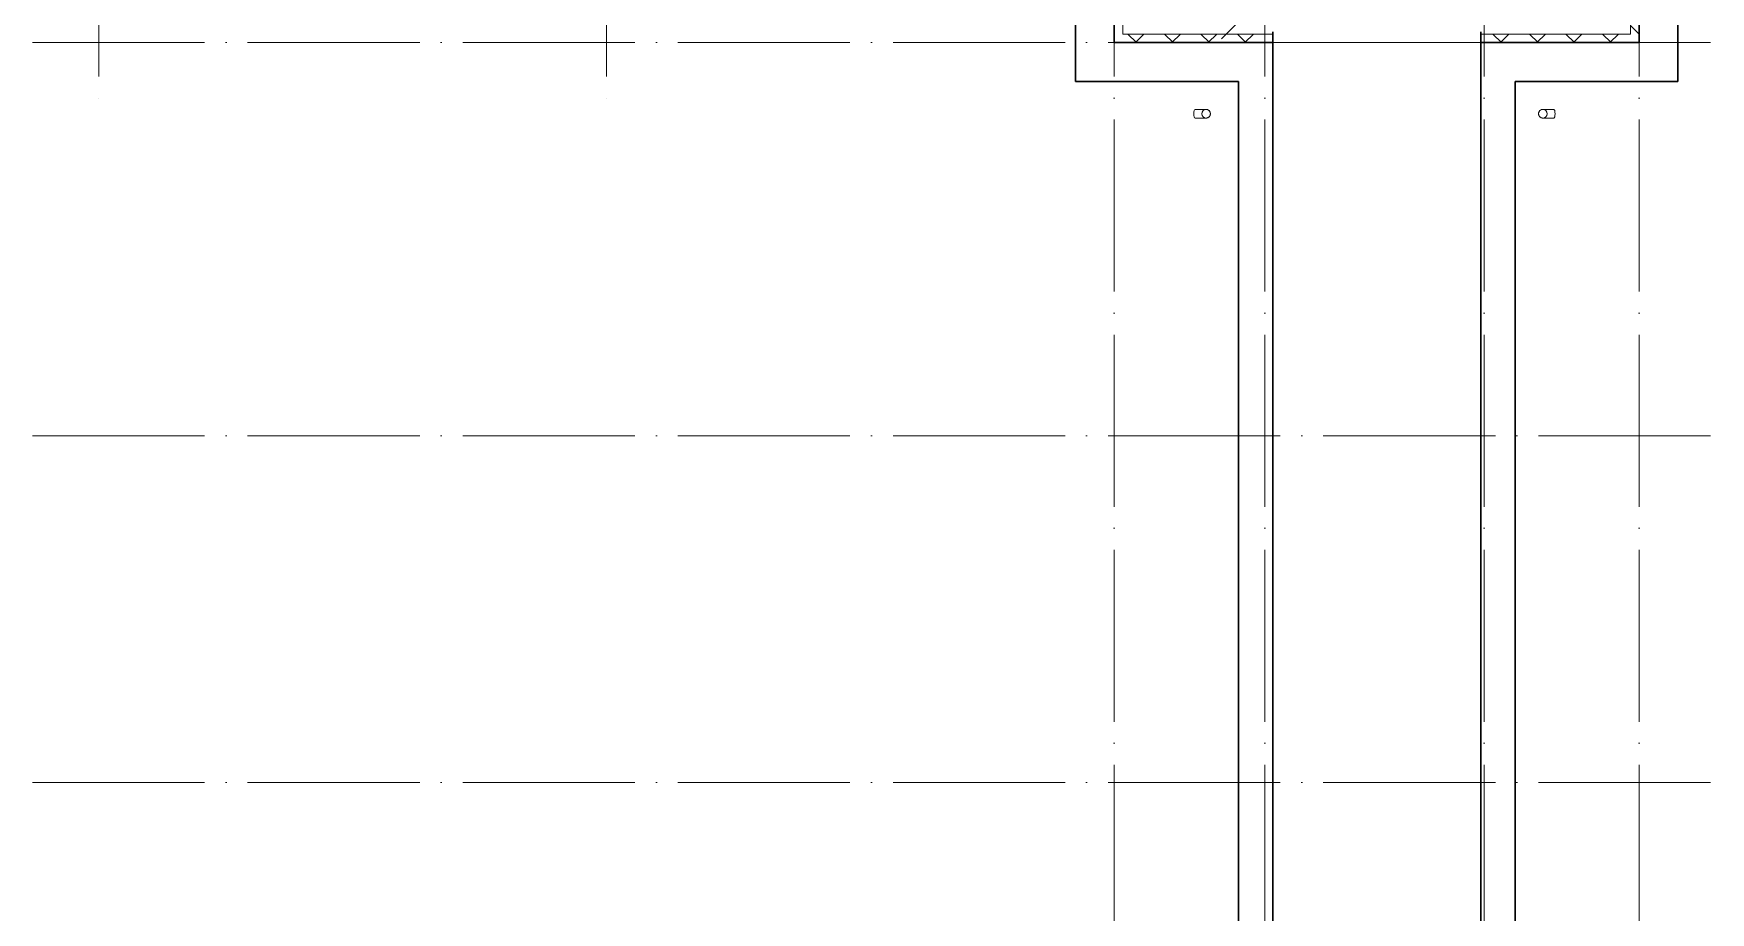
# Model space of a CAD drawing. Header units: millimetres. Extents: x -325553 to 627452, y -28539 to 738858.
# Drawn here: x -220679 to -201190, y 633460 to 643679 of the extents above; entities that cross this region are included whole.
import ezdxf

# ---------------------------------------------------------------- set-up
doc = ezdxf.new("R2010")
doc.units = ezdxf.units.MM
doc.linetypes.add('ADSK_Линия сетки', pattern=[25, 20, -2.5, 0, -2.5])
for name, color, linetype, lineweight in [('Provodka', 151, 'Continuous', 30), ('Обобщенные модели', 252, 'Continuous', 18), ('Оси', 252, 'Continuous', 9), ('Стены наружные', 7, 'Continuous', 18), ('Стены штриховка', 7, 'Continuous', 9)]:
    doc.layers.add(name, color=color, linetype=linetype, lineweight=lineweight)

# ---------------------------------------------------------------- blocks, each defined once
blk = doc.blocks.new('подвал')
at = {"layer": 'Обобщенные модели', "color": 251, "true_color": 0x636466}
for p, q in [((-206335, 10086), (-206376, 10086)), ((-206376, 9986), (-206335, 9986)), ((-202208, 10086), (-202249, 10086)), ((-202249, 9986), (-202208, 9986))]:
    blk.add_line(p, q, dxfattribs=at)
at = {"layer": 'Обобщенные модели', "color": 251, "true_color": 0x636466, "flags": 128}
for points in [[(-206335, 10086), (-206331, 10086), (-206326, 10086), (-206321, 10086), (-206317, 10086), (-206312, 10086), (-206308, 10086), (-206304, 10086), (-206300, 10086), (-206296, 10086), (-206292, 10086), (-206288, 10086), (-206285, 10086), (-206281, 10086), (-206278, 10086), (-206275, 10086), (-206272, 10086), (-206269, 10086), (-206267, 10086), (-206264, 10086), (-206262, 10086), (-206260, 10086), (-206258, 10086), (-206256, 10086), (-206254, 10086), (-206253, 10086), (-206252, 10086), (-206251, 10086), (-206250, 10086), (-206250, 10086), (-206249, 10086), (-206249, 10086), (-206249, 10086)], [(-206249, 9986), (-206249, 9986), (-206249, 9986), (-206250, 9986), (-206251, 9986), (-206251, 9986), (-206253, 9986), (-206254, 9986), (-206255, 9986), (-206257, 9986), (-206259, 9986), (-206261, 9986), (-206263, 9986), (-206265, 9986), (-206268, 9986), (-206271, 9986), (-206274, 9986), (-206277, 9986), (-206280, 9986), (-206283, 9986), (-206287, 9986), (-206291, 9986), (-206294, 9986), (-206298, 9986), (-206302, 9986), (-206306, 9986), (-206311, 9986), (-206315, 9986), (-206319, 9986), (-206324, 9986), (-206329, 9986), (-206333, 9986), (-206335, 9986)], [(-206249, 10086), (-206247, 10086), (-206245, 10086), (-206243, 10086), (-206241, 10085), (-206239, 10085), (-206237, 10084), (-206235, 10084), (-206233, 10083), (-206231, 10083), (-206229, 10082), (-206228, 10081), (-206226, 10080), (-206224, 10079), (-206222, 10078), (-206221, 10077), (-206219, 10076), (-206218, 10075), (-206216, 10073), (-206215, 10072), (-206213, 10071), (-206212, 10069), (-206210, 10068), (-206209, 10066), (-206208, 10065), (-206207, 10063), (-206206, 10061), (-206205, 10059), (-206204, 10058), (-206203, 10056), (-206202, 10054), (-206202, 10052), (-206201, 10050), (-206201, 10048), (-206200, 10046), (-206200, 10044), (-206199, 10042), (-206199, 10040), (-206199, 10038), (-206199, 10036), (-206199, 10036)], [(-206199, 10036), (-206199, 10034), (-206199, 10032), (-206199, 10030), (-206200, 10028), (-206200, 10026), (-206200, 10024), (-206201, 10022), (-206201, 10020), (-206202, 10018), (-206203, 10016), (-206204, 10015), (-206205, 10013), (-206206, 10011), (-206207, 10009), (-206208, 10008), (-206209, 10006), (-206210, 10004), (-206211, 10003), (-206213, 10001), (-206214, 10000), (-206216, 9999), (-206217, 9997), (-206219, 9996), (-206220, 9995), (-206222, 9994), (-206224, 9993), (-206225, 9992), (-206227, 9991), (-206229, 9990), (-206231, 9989), (-206233, 9989), (-206235, 9988), (-206237, 9987), (-206238, 9987), (-206240, 9987), (-206242, 9986), (-206244, 9986), (-206246, 9986), (-206248, 9986), (-206249, 9986)], [(-202385, 10036), (-202385, 10038), (-202385, 10040), (-202385, 10042), (-202384, 10044), (-202384, 10046), (-202384, 10048), (-202383, 10050), (-202382, 10052), (-202382, 10054), (-202381, 10055), (-202380, 10057), (-202379, 10059), (-202378, 10061), (-202377, 10062), (-202376, 10064), (-202375, 10066), (-202374, 10067), (-202373, 10069), (-202371, 10070), (-202370, 10072), (-202368, 10073), (-202367, 10074), (-202365, 10076), (-202364, 10077), (-202362, 10078), (-202360, 10079), (-202359, 10080), (-202357, 10081), (-202355, 10082), (-202353, 10083), (-202351, 10083), (-202349, 10084), (-202347, 10084), (-202345, 10085), (-202343, 10085), (-202341, 10085), (-202339, 10086), (-202337, 10086), (-202335, 10086), (-202335, 10086)], [(-202335, 9986), (-202337, 9986), (-202339, 9986), (-202341, 9986), (-202343, 9987), (-202345, 9987), (-202347, 9987), (-202349, 9988), (-202351, 9988), (-202353, 9989), (-202354, 9990), (-202356, 9991), (-202358, 9992), (-202360, 9993), (-202362, 9994), (-202363, 9995), (-202365, 9996), (-202366, 9997), (-202368, 9998), (-202369, 10000), (-202371, 10001), (-202372, 10003), (-202373, 10004), (-202375, 10006), (-202376, 10007), (-202377, 10009), (-202378, 10011), (-202379, 10012), (-202380, 10014), (-202381, 10016), (-202382, 10018), (-202382, 10020), (-202383, 10022), (-202383, 10023), (-202384, 10025), (-202384, 10027), (-202385, 10029), (-202385, 10031), (-202385, 10033), (-202385, 10035), (-202385, 10036)], [(-202335, 10086), (-202335, 10086), (-202335, 10086), (-202334, 10086), (-202333, 10086), (-202332, 10086), (-202331, 10086), (-202330, 10086), (-202329, 10086), (-202327, 10086), (-202325, 10086), (-202323, 10086), (-202321, 10086), (-202318, 10086), (-202316, 10086), (-202313, 10086), (-202310, 10086), (-202307, 10086), (-202304, 10086), (-202301, 10086), (-202297, 10086), (-202293, 10086), (-202290, 10086), (-202286, 10086), (-202282, 10086), (-202277, 10086), (-202273, 10086), (-202269, 10086), (-202264, 10086), (-202260, 10086), (-202255, 10086), (-202251, 10086), (-202249, 10086)], [(-202249, 9986), (-202253, 9986), (-202258, 9986), (-202263, 9986), (-202267, 9986), (-202271, 9986), (-202276, 9986), (-202280, 9986), (-202284, 9986), (-202288, 9986), (-202292, 9986), (-202296, 9986), (-202299, 9986), (-202303, 9986), (-202306, 9986), (-202309, 9986), (-202312, 9986), (-202315, 9986), (-202317, 9986), (-202320, 9986), (-202322, 9986), (-202324, 9986), (-202326, 9986), (-202328, 9986), (-202329, 9986), (-202331, 9986), (-202332, 9986), (-202333, 9986), (-202334, 9986), (-202334, 9986), (-202335, 9986), (-202335, 9986), (-202335, 9986)]]:
    blk.add_lwpolyline(points, dxfattribs=at)
at = {"layer": 'Обобщенные модели', "color": 251, "true_color": 0x636466}
for centre, start, end in [((-206249, 10036), 0, 180), ((-206249, 10036), 180, 0), ((-202335, 10036), 0, 180), ((-202335, 10036), 180, 0)]:
    blk.add_arc(centre, 50, start, end, dxfattribs=at)
for centre, major_axis, start_param, end_param in [((-206376, 10036), (0, -50), 3.141593, 4.712389), ((-206376, 10036), (0, -50), 4.712389, 6.283185), ((-202208, 10036), (0, 50), 4.712389, 6.283185), ((-202208, 10036), (0, 50), 3.141593, 4.712389)]:
    blk.add_ellipse(centre, major_axis=major_axis, ratio=0.309017, start_param=start_param, end_param=end_param, dxfattribs=at)
at = {"layer": 'Оси', "color": 251, "linetype": 'ADSK_Линия сетки', "ltscale": 100, "true_color": 0x636466}
for p, q in [((-219117, 29968), (-219117, 10062)), ((-213217, 29968), (-213217, 10062)), ((-207317, 29968), (-207317, -28468)), ((-205567, 29968), (-205567, -28468)), ((-203017, 29968), (-203017, -28468)), ((-201217, 29968), (-201217, -28468)), ((-200387, 10862), (-244528, 10862)), ((-200387, 6292), (-244528, 6292)), ((-200387, 2262), (-244528, 2262))]:
    blk.add_line(p, q, dxfattribs=at)
at = {"layer": 'Стены наружные', "color": 251, "lineweight": 30, "true_color": 0x636466}
for p, q in [((-201217, 17667), (-201217, 10862)), ((-207317, 10862), (-207317, 14562)), ((-207767, 14112), (-207767, 10412)), ((-200767, 10412), (-200767, 14112)), ((-205472, -5788), (-205472, 10987)), ((-203057, 10987), (-203057, -5788)), ((-205472, 10862), (-207317, 10862)), ((-201217, 10862), (-203057, 10862)), ((-207767, 10412), (-205872, 10412)), ((-205872, 10412), (-205872, -5788)), ((-202657, 10412), (-200767, 10412)), ((-202657, -788), (-202657, 10412))]:
    blk.add_line(p, q, dxfattribs=at)
at = {"layer": 'Стены наружные', "color": 251, "linetype": 'Continuous', "lineweight": 9, "true_color": 0x636466}
for p, q in [((-207057, 10862), (-207157, 10962)), ((-207057, 10862), (-207157, 10962)), ((-207071, 10862), (-206971, 10962)), ((-207071, 10862), (-206971, 10962)), ((-206633, 10862), (-206733, 10962)), ((-206633, 10862), (-206733, 10962)), ((-206647, 10862), (-206547, 10962)), ((-206647, 10862), (-206547, 10962)), ((-206209, 10862), (-206309, 10962)), ((-206209, 10862), (-206309, 10962)), ((-206223, 10862), (-206123, 10962)), ((-206223, 10862), (-206123, 10962)), ((-205785, 10862), (-205885, 10962)), ((-205785, 10862), (-205885, 10962)), ((-205799, 10862), (-205699, 10962)), ((-205799, 10862), (-205699, 10962)), ((-202815, 10862), (-202915, 10962)), ((-202815, 10862), (-202915, 10962)), ((-202829, 10862), (-202729, 10962)), ((-202829, 10862), (-202729, 10962)), ((-202391, 10862), (-202491, 10962)), ((-202391, 10862), (-202491, 10962)), ((-202405, 10862), (-202305, 10962)), ((-202405, 10862), (-202305, 10962)), ((-201966, 10862), (-202066, 10962)), ((-201966, 10862), (-202066, 10962)), ((-201980, 10862), (-201880, 10962)), ((-201980, 10862), (-201880, 10962)), ((-201542, 10862), (-201642, 10962)), ((-201542, 10862), (-201642, 10962)), ((-201556, 10862), (-201456, 10962)), ((-201556, 10862), (-201456, 10962)), ((-201217, 10961), (-201317, 11061)), ((-201217, 10961), (-201317, 11061))]:
    blk.add_line(p, q, dxfattribs=at)
at = {"layer": 'Стены наружные', "color": 251, "true_color": 0x636466}
blk.add_line((-203057, 10862), (-205472, 10862), dxfattribs=at)
at = {"layer": 'Стены штриховка', "color": 251, "true_color": 0x636466}
for p, q in [((-207217, 10962), (-207217, 19052)), ((-201317, 17667), (-201317, 10962)), ((-207217, 10962), (-205472, 10962)), ((-203057, 10962), (-201317, 10962))]:
    blk.add_line(p, q, dxfattribs=at)
blk = doc.blocks.new('*U995')
at = {"layer": 'Provodka'}
h = blk.add_hatch(color=256, dxfattribs=at)
h.paths.add_polyline_path([(150, 0, 0.198912), (106, 106), (0, 0), (-75, -130, 0.57735)])
h.paths.add_polyline_path([(0, 0), (-106, -106, 0.065543), (-75, -130)])
h.paths.add_polyline_path([(0, 0), (-130, -75, 0.065543), (-106, -106)])
h.paths.add_polyline_path([(106, 106, 0.668179), (-150, 0, 0.131652), (-130, -75), (0, 0)])
at = {"layer": 'Provodka', "color": 1}
for p, q in [((0, 0), (460, 460)), ((460, 460), (230, 327)), ((460, 460), (327, 230)), ((-460, -460), (0, 0)), ((0, 0), (-229, -132)), ((0, 0), (-132, -229))]:
    blk.add_line(p, q, dxfattribs=at)
at = {"layer": 'Provodka'}
blk.add_circle((0, 0), 150, dxfattribs=at)

msp = doc.modelspace()

# ---------------------------------------------------------------- block references
for name, p in [('подвал', (-802.7, 632710.4)), ('*U995', (-206413.6, 644076.7))]:
    msp.add_blockref(name, p)

doc.saveas('drawing.dxf')
